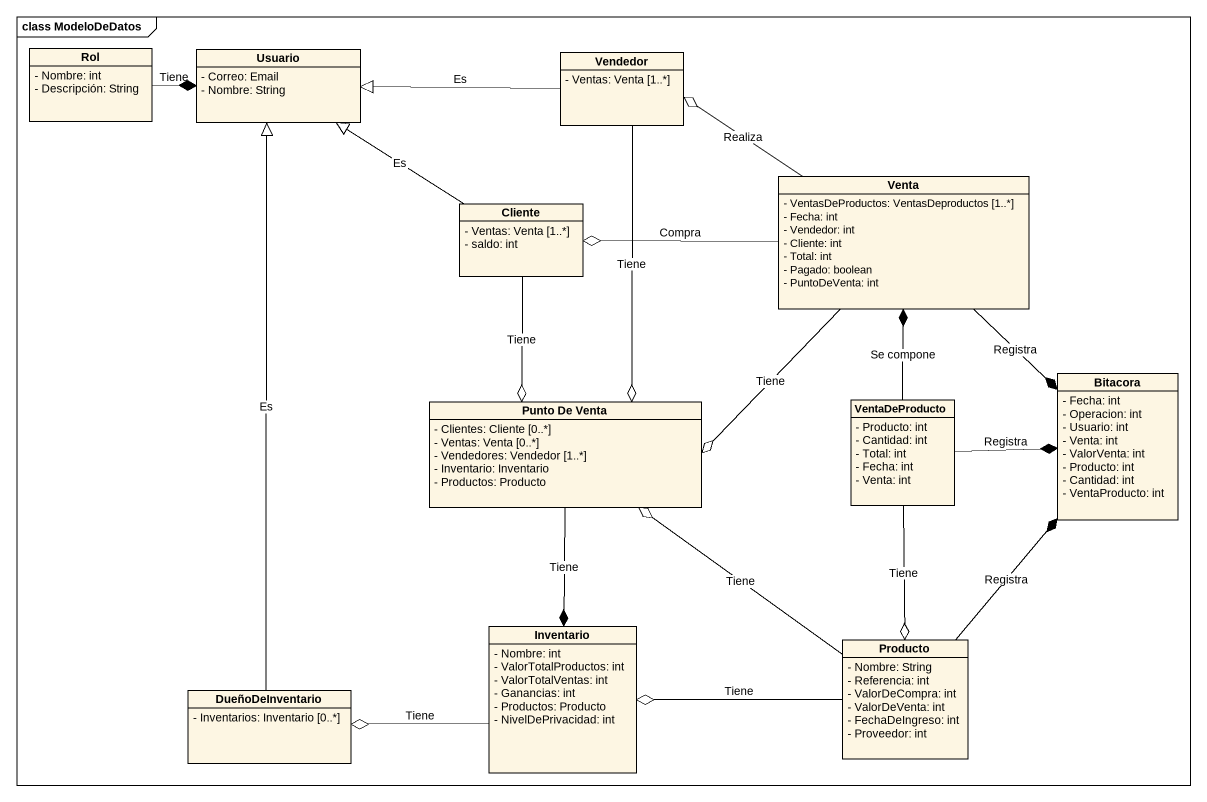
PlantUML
@startuml
mainframe class ModeloDeDatos
hide circle
hide empty members
skinparam classAttributeIconSize 0
class Rol {
  - Nombre: int
  - Descripción: String
}
class Usuario {
  - Correo: Email
  - Nombre: String
}
class Vendedor {
  - Ventas: Venta [1..*]
}
class Cliente {
  - Ventas: Venta [1..*]
  - saldo: int
}
class Venta {
  - VentasDeProductos: VentasDeproductos [1..*]
  - Fecha: int
  - Vendedor: int
  - Cliente: int
  - Total: int
  - Pagado: boolean
  - PuntoDeVenta: int
}
class "Punto De Venta" as Punto_De_Venta {
  - Clientes: Cliente [0..*]
  - Ventas: Venta [0..*]
  - Vendedores: Vendedor [1..*]
  - Inventario: Inventario
  - Productos: Producto
}
class VentaDeProducto {
  - Producto: int
  - Cantidad: int
  - Total: int
  - Fecha: int
  - Venta: int
}
class Bitacora {
  - Fecha: int
  - Operacion: int
  - Usuario: int
  - Venta: int
  - ValorVenta: int
  - Producto: int
  - Cantidad: int
  - VentaProducto: int
}
class Inventario {
  - Nombre: int
  - ValorTotalProductos: int
  - ValorTotalVentas: int
  - Ganancias: int
  - Productos: Producto
  - NivelDePrivacidad: int
}
class Producto {
  - Nombre: String
  - Referencia: int
  - ValorDeCompra: int
  - ValorDeVenta: int
  - FechaDeIngreso: int
  - Proveedor: int
}
class DueñoDeInventario {
  - Inventarios: Inventario [0..*]
}
Rol -right-* Usuario : Tiene
Vendedor -left-|> Usuario : Es
Vendedor --o Punto_De_Venta : Tiene
Cliente -up-|> Usuario : Es
Cliente --o Punto_De_Venta : Tiene
Venta -left-o Vendedor : Realiza
Venta -left-o Cliente : Compra
Venta --o Punto_De_Venta : Tiene
Venta --* Bitacora : Registra
Punto_De_Venta --* Inventario : Tiene
VentaDeProducto -up-* Venta : Se compone
VentaDeProducto -right-* Bitacora : Registra
VentaDeProducto --o Producto : Tiene
Inventario -left-o DueñoDeInventario : Tiene
Producto -up-o Punto_De_Venta : Tiene
Producto -up-* Bitacora : Registra
Producto -left-o Inventario : Tiene
DueñoDeInventario -up-|> Usuario : Es
@enduml
